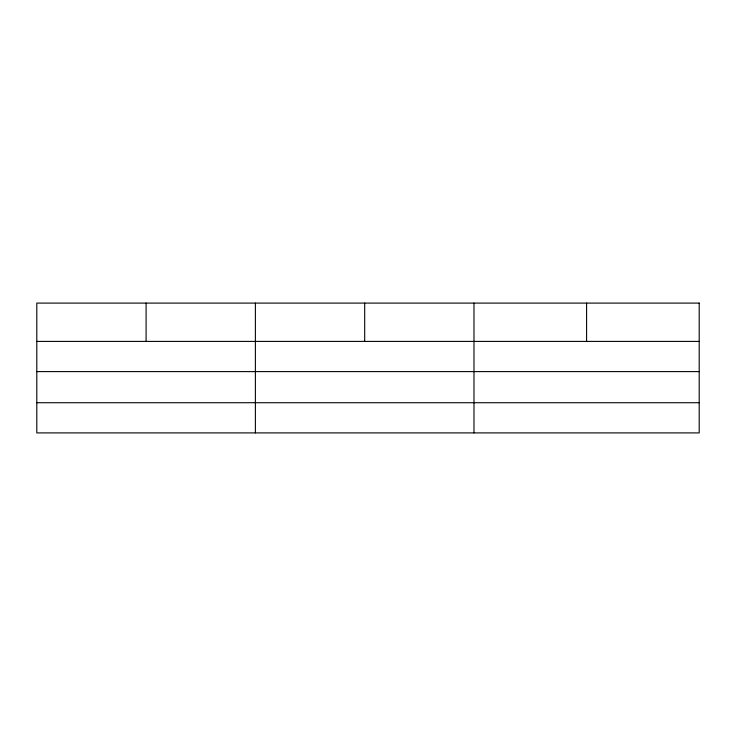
<?xml version="1.0" encoding="UTF-8"?>
<svg xmlns="http://www.w3.org/2000/svg" width="736" height="736" viewBox="0 0 736 736"><rect width="100%" height="100%" fill="white"/><g stroke="black" fill="none" stroke-linecap="round" stroke-linejoin="round"><path stroke-width="1.1" d="M36.8 341.412L699.2 341.412M36.8 371.606L699.2 371.606M36.8 402.721L699.2 402.721M586.592 303.094L586.592 341.412M473.984 303.094L473.984 432.906M364.688 303.094L364.688 341.412M255.392 303.094L255.392 432.906M146.096 303.094L146.096 341.412M699.2 303.094L36.8 303.094L36.8 432.906L699.2 432.906L699.2 303.094"/></g></svg>
